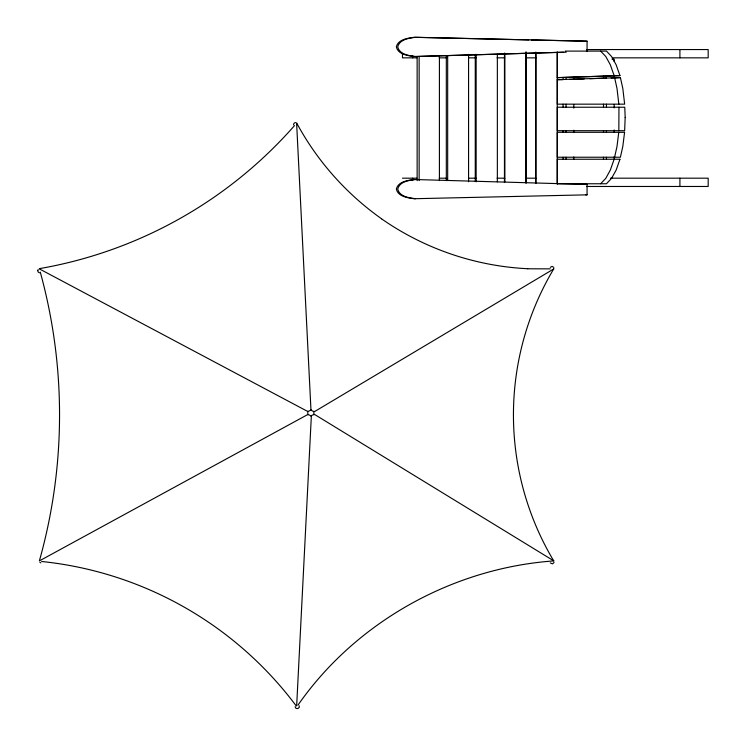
<?xml version="1.0" encoding="UTF-8"?>
<svg xmlns="http://www.w3.org/2000/svg" width="746" height="746" viewBox="0 0 746 746"><rect width="100%" height="100%" fill="white"/><g stroke="black" fill="none" stroke-linecap="round" stroke-linejoin="round"><path stroke-width="1.12" d="M618.835 130.699L618.956 107.228M296.666 705.763L311.362 415.783A4.886 4.886 0 0 1 314.308 414.636M618.77 132.294L616.998 146.458L614.601 157.229M37.822 270.602L38.102 269.558M614.144 159.243L610.34 170.051L605.771 178.35L600.642 183.758M554.054 562.419L552.59 563.883L550.259 562.922M553.849 268.886L314.019 411.904A2.686 2.686 0 0 0 314.019 414.105L553.849 560.908C452.803 568.07 356.01 621.828 297.99 705.082M550.259 267.404L552.059 266.369L553.849 267.404M310.97 416.193A5.026 5.026 0 0 0 307.576 414.645L39.361 560.908A538.379 538.379 0 0 0 40.275 272.122M295.565 122.521L294.101 123.137L293.495 124.862M415.55 179.497C409.097 180.364 399.474 181.548 397.73 189.111C399.474 196.664 409.097 197.849 415.55 198.725M557.29 52.248L557.29 77.631L619.954 75.616L616.149 64.809L611.571 56.51L606.451 51.101L565.272 51.101M557.29 77.631L619.954 75.616M557.29 79.663L620.402 77.631L622.807 88.401L624.644 104.16L557.29 104.16L557.29 79.663L563.09 79.663L563.09 77.631M569.45 79.44L584.202 78.917M589.881 78.712L606.451 78.125L606.451 76.092M611.095 77.957L620.402 77.631M563.64 52.201L414.142 56.528C407.698 55.661 398.066 54.477 396.331 46.914C398.066 39.352 407.698 38.167 414.142 37.3L528.867 39.902M566.205 52.173L415.55 56.528C409.097 55.661 399.474 54.477 397.73 46.914C399.474 39.352 409.097 38.167 415.55 37.3L587.065 41.189L587.065 51.567M587.065 194.837L414.142 198.725C407.698 197.849 398.066 196.664 396.331 189.111C398.066 181.548 407.698 180.364 414.142 179.497L587.065 184.458L587.065 194.837L585.657 194.837M587.065 41.189L531.189 39.948M586.729 49.553L708.178 49.553L708.178 57.843L612.578 57.843M416.865 57.843L402.476 57.843L402.476 53.693M439.189 57.843L446.714 57.843M468.451 57.843L476.116 57.843M497.06 57.843L504.809 57.843M525.893 57.843L535.898 57.843M611.981 59.139L614.191 59.139L614.191 61.461M402.476 178.182L416.865 178.182M439.189 178.182L446.714 178.182M468.451 178.182L476.116 178.182M497.06 178.182L504.809 178.182M525.893 178.182L535.898 178.182M610.452 178.182L708.178 178.182L708.178 186.472L586.729 186.472M585.657 184.458L587.065 184.458M527.73 268.784L550.259 268.868M39.361 272.877L38.102 271.917L37.822 270.621M40.825 562.876L39.892 562.344M39.361 268.886L307.576 411.391A6.071 6.071 0 0 0 310.961 409.806L296.6 122.866C317.031 160.912 346.368 193.913 381.616 218.83M600.642 51.101L605.771 56.51L610.34 64.809L614.144 75.616M310.942 409.787L312.341 410.99A4.224 4.224 0 0 0 314.308 411.391M614.601 77.631L616.998 88.401L618.835 104.16M299.221 705.809C300.293 708.784 295.174 709.866 295.146 706.63M679.914 49.553L679.914 57.843M679.914 178.182L679.914 186.472M614.191 75.383L614.191 77.705M614.191 104.393L614.191 107.881M614.191 129.925L614.191 132.247M614.191 156.613L614.191 158.935M606.451 104.16L606.451 107.228M606.451 130.699L606.451 132.294M606.451 157.229L606.451 159.243M603.495 76.195L603.495 78.227M603.495 104.16L603.495 107.228M603.495 130.699L603.495 132.294M603.495 157.229L603.495 159.243M573.795 76.698L573.795 79.029M573.795 104.627L573.795 108.123M573.795 130.233L573.795 132.555M573.795 156.996L573.795 159.327M566.046 77.528L566.046 79.561M566.046 104.16L566.046 107.228M566.046 130.699L566.046 132.294M566.046 157.229L566.046 159.243M563.09 104.16L563.09 107.228M563.09 130.699L563.09 132.294M563.09 157.229L563.09 159.243M557.225 52.052L557.225 184.15M535.842 183.357L535.842 52.052L535.815 182.994M526.238 52.052L526.238 182.994M525.818 52.052L525.818 182.994M504.865 53.208L504.865 181.838M504.455 53.208L504.455 182.322M497.349 54.365L497.349 181.838M476.144 54.365L476.144 181.838M475.258 54.365L475.258 181.287M468.572 54.299L468.572 181.763M447.675 55.456L447.675 180.607M446.313 55.456L446.313 180.607M439.413 55.456L439.413 180.607M419.14 56.612L419.14 180.607M417.135 56.612L417.135 180.607M412.65 55.773L412.65 57.843M412.65 178.182L412.65 180.252M294.521 125.58A439.487 439.487 0 0 1 39.314 268.653M527.73 268.728A279.61 279.61 0 0 1 381.588 218.867M553.774 560.964A284.655 284.655 0 0 1 553.774 268.84M41.627 561.486A364.701 364.701 0 0 1 296.162 705.828M307.585 411.391A5.054 5.054 0 0 1 307.585 414.608M625.176 117.43L624.644 130.699L557.29 130.699L557.29 107.228L624.766 107.228L625.176 117.43M624.579 132.294L622.807 146.458L620.402 157.229L557.29 157.229L557.29 132.294L624.579 132.294M619.954 159.243L616.149 170.051L611.571 178.35L606.451 183.758L557.29 183.758L557.29 159.243L619.954 159.243"/></g></svg>
